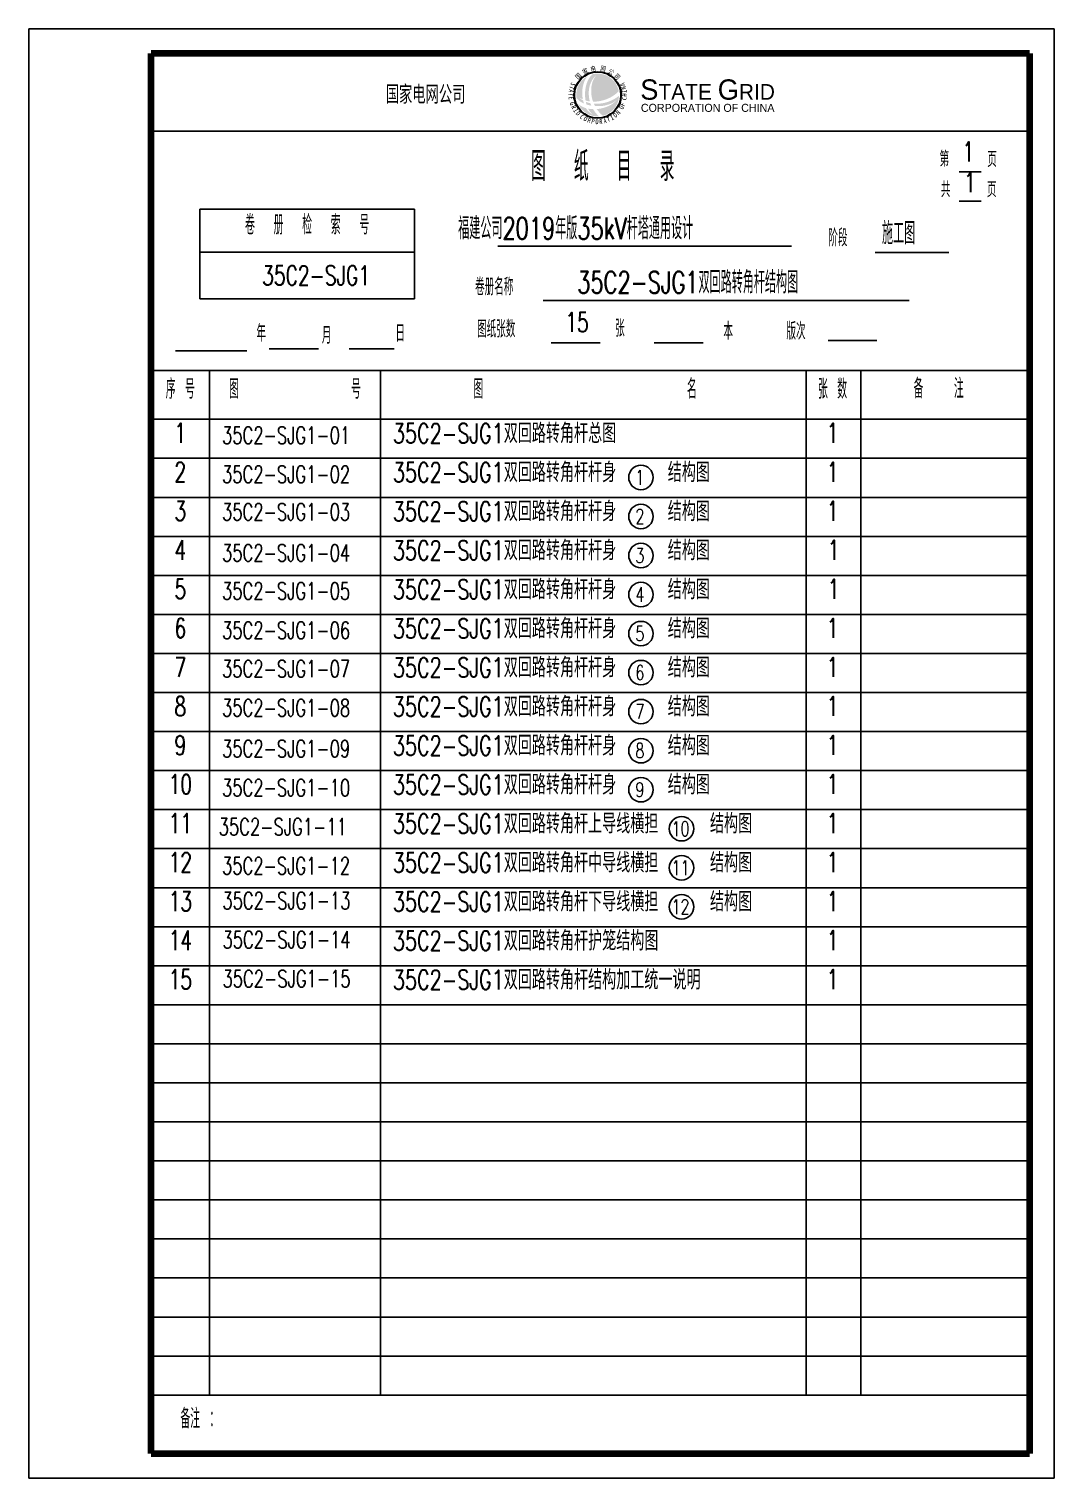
# Model space of a CAD drawing. Extents: x 2438 to 2648, y 2364 to 2661.
import ezdxf
from ezdxf.enums import TextEntityAlignment as Align

# ---------------------------------------------------------------- set-up
doc = ezdxf.new("R2010")
doc.units = 0
doc.header["$LTSCALE"] = 10
doc.header["$MEASUREMENT"] = 0
doc.layers.get('0').update_dxf_attribs({"linetype": 'CONTINUOUS'})
doc.layers.add('2', color=1, linetype='CONTINUOUS')
doc.layers.add('3', color=1, linetype='CONTINUOUS')
doc.styles.add('1-1', font='simplex.shx', dxfattribs={"width": 0.75, "bigfont": 'gbhzfs.shx'})
doc.styles.add('1-2', font='')
doc.styles.add('SIMPLEX', font='simplex.shx', dxfattribs={"width": 0.7, "oblique": 1, "bigfont": 'gbhzfs.shx'})
doc.styles.get("Standard").update_dxf_attribs({"font": 'SIMPLEX.shx', "width": 0.7, "bigfont": 'gbhzfs.shx'})
doc.styles.add('YFTBS', font='simplex.shx', dxfattribs={"width": 0.72, "bigfont": 'hztxt.shx'})
doc.styles.add('文字-2', font='')
doc.styles.add('文字3', font='verdanab.ttf', dxfattribs={"width": 0.8})
doc.styles.get('1-2').set_extended_font_data('STZhongsong')
doc.styles.get('文字-2').set_extended_font_data('SimSun')

# ---------------------------------------------------------------- blocks, each defined once
blk = doc.blocks.new('logo')
h = blk.add_hatch(color=256)
edge = h.paths.add_edge_path()
edge.add_spline(control_points=[(446.236022319209, 89.47065316716424), (446.296923348699, 89.42709838784083), (446.422292959282, 89.3374374121804), (446.5612707076975, 89.2707397840897), (446.6327369761352, 89.23644198715726)], knot_values=[0, 0, 0, 0, 0.2241663815802706, 0.4614643167746397, 0.4614643167746397, 0.4614643167746397, 0.4614643167746397], degree=3, periodic=0)
edge.add_spline(control_points=[(446.6327369761352, 89.2364419871572), (446.618146463293, 89.24892408117086), (446.5928640410841, 89.27055303789882), (446.55528132381, 89.30376821031592), (446.5153897610032, 89.33667536069976), (446.474100025448, 89.37379786973389), (446.4306338663671, 89.41017582436683), (446.3861157528445, 89.44692999884631), (446.3451514679193, 89.49295701854732), (446.3006217141854, 89.54255984936975), (446.25544255775, 89.58995164792486), (446.2143550507553, 89.63954233981144), (446.1703419471964, 89.68162634089117), (446.1287250528417, 89.73454419806416), (446.056410594739, 89.83714760633751), (445.9668184996717, 89.95004074524365), (445.8798749295204, 90.09306474327883), (445.8164566406094, 90.20774635392178), (445.7488879634066, 90.3161627169834), (445.7092148708214, 90.39757408302836), (445.6887766474449, 90.44060204092324), (445.683180324929, 90.4524726965737)], knot_values=[0, 0, 0, 0, 0.057603217311697, 0.0998147821405393, 0.1504586407897344, 0.2127194168510028, 0.2663297105922637, 0.320563421659545, 0.3856033483655085, 0.4507516626295947, 0.5206554591326177, 0.5819440420636764, 0.6437753388674202, 0.7029602690409292, 0.7834997370295085, 1.020501937707859, 1.13439552113683, 1.28514441201188, 1.413721704973908, 1.517232383884393, 1.556601052873635, 1.556601052873635, 1.556601052873635, 1.556601052873635], degree=3, periodic=0)
edge.add_spline(control_points=[(445.683180324929, 90.45247269657364), (445.7910207244097, 90.43127417298206), (446.1305511927326, 90.37543792115724), (446.473541842043, 90.35095951548368), (446.7071277818156, 90.34498631849482)], knot_values=[5.543272291493883, 5.543272291493883, 5.543272291493883, 5.543272291493883, 5.872403022592868, 6.573153481137538, 6.573153481137538, 6.573153481137538, 6.573153481137538], degree=3, periodic=0)
edge.add_spline(control_points=[(446.7071277818159, 90.34498631849482), (446.7374310485307, 90.29580449256838), (446.8405374318268, 90.13575858303761), (447.010311729013, 89.8764864678621), (447.2237717274743, 89.5875346532303), (447.4334818410343, 89.35655006917654), (447.6251096675971, 89.14854913787315), (447.7724817594878, 89.01154709242354), (447.8714528894011, 88.92516140079954), (447.9058678420226, 88.89249912326193), (447.9226643339284, 88.87698706296754), (447.9278022544349, 88.87224204042792)], knot_values=[7.525196457517759, 7.525196457517759, 7.525196457517759, 7.525196457517759, 7.698435514731243, 8.095589260690783, 8.455471495748146, 8.774397086495217, 9.030973949537257, 9.303711859261632, 9.37744130907351, 9.42505109935746, 9.446032685300692, 9.446032685300692, 9.446032685300692, 9.446032685300692], degree=3, periodic=0)
edge.add_spline(control_points=[(447.9278022544349, 88.87224204042792), (447.9283858209931, 88.87170218313219), (447.9289693875514, 88.87116232583634), (447.9295529541096, 88.8706224685406)], knot_values=[0, 0, 0, 0, 0.0023849449572866, 0.0023849449572866, 0.0023849449572866, 0.0023849449572866], degree=3, periodic=0)
edge.add_arc((447.6406112307427, 93.2495013072359), 4.388401440556144, 203.2079966067463, 273.77520755545464, ccw=False)
edge.add_spline(control_points=[(443.6073177033488, 91.52016313170196), (443.7428842961988, 91.37391151337687), (444.0133483316822, 91.1131582273755), (444.5340223072403, 90.81520711622164), (444.9551542147562, 90.64604501737062), (445.218714730582, 90.56611217125584), (445.27362611492, 90.55050514847994)], knot_values=[6.993801407225128, 6.993801407225128, 6.993801407225128, 6.993801407225128, 7.589665414074407, 8.123227460410707, 8.777741004712693, 8.948850637601048, 8.948850637601048, 8.948850637601048, 8.948850637601048], degree=3, periodic=0)
edge.add_spline(control_points=[(445.2736261149198, 90.55050514848), (445.2816785559287, 90.53599946594551), (445.3074640599152, 90.48962381096396), (445.350974224009, 90.41495193256401), (445.4180973373041, 90.32466994733232), (445.4882395405082, 90.22611412315081), (445.5541274432144, 90.12162138122477), (445.6767009586617, 89.9875637804364), (445.8244093944538, 89.8041807218197), (445.9996945891683, 89.64455785429817), (446.1462672919297, 89.52625975857626), (446.2027359678825, 89.49748366910353), (446.236022319209, 89.47065316716424)], knot_values=[6.924526248046507, 6.924526248046507, 6.924526248046507, 6.924526248046507, 6.974299861745713, 7.083687340324216, 7.183444156210336, 7.311462081406292, 7.446857501580832, 7.55273464986723, 7.855886365124284, 8.147167387145247, 8.279801406373, 8.388095192127565, 8.388095192127565, 8.388095192127565, 8.388095192127565], degree=3, periodic=0)
edge = h.paths.add_edge_path()
edge.add_spline(control_points=[(451.6608608566955, 92.38119854079076), (451.5441389082271, 92.2622301035488), (451.3800072563633, 92.09493949213936), (451.0943349518857, 91.88230714852477), (450.800634120104, 91.68668632582302), (450.2970965288926, 91.44357331900602), (449.5609234444985, 91.1885912565345), (448.7144899919053, 90.99985667139356), (447.8648844062955, 90.95333058515627), (447.357545044176, 90.96212353339718), (447.0991433965687, 90.97927422676611)], knot_values=[0, 0, 0, 0, 0.4987467732066163, 0.7013259530216552, 1.06717765587035, 1.555863591533154, 2.373610417989843, 3.400921402867271, 4.144528950496907, 4.921283116414468, 4.921283116414468, 4.921283116414468, 4.921283116414468], degree=3, periodic=0)
edge.add_spline(control_points=[(447.0991433965689, 90.97927422676611), (447.0341911831663, 91.10566851616846), (446.9577568978334, 91.26604516459037), (446.88704178286, 91.42888078360824), (446.8731307558789, 91.46152249026488)], knot_values=[6.124205566293918, 6.124205566293918, 6.124205566293918, 6.124205566293918, 6.550309021250564, 6.656753593472368, 6.656753593472368, 6.656753593472368, 6.656753593472368], degree=3, periodic=0)
edge.add_spline(control_points=[(446.8731307558789, 91.46152249026494), (447.0059149441468, 91.4513370625553), (447.3154633093704, 91.4384851438059), (447.85394247164, 91.45562551666814), (448.4804672699941, 91.52740644974091), (449.0962004350088, 91.64126850525804), (449.6491661599791, 91.8130294451716), (450.1265905907619, 91.98559402872621), (450.5777900759435, 92.18393457824101), (450.9811304361569, 92.39238686098548), (451.3783715268235, 92.6244928317463), (451.7226812099047, 92.85973393376668), (451.9367667642291, 93.02926253340587), (452.0251679819874, 93.09926508308871)], knot_values=[3.488374074371862, 3.488374074371862, 3.488374074371862, 3.488374074371862, 3.887806745815772, 4.416978135454834, 5.102881864907689, 5.778269700658052, 6.291653642830703, 6.838032875936091, 7.300646943173225, 7.769121453811416, 8.199365638989676, 8.680256300361139, 9.018495107481964, 9.018495107481964, 9.018495107481964, 9.018495107481964], degree=3, periodic=0)
edge.add_spline(control_points=[(452.0251679819874, 93.09926508308871), (452.0256047129747, 93.09963539550478), (452.026041443962, 93.10000570792084), (452.0264781749493, 93.10037602033691)], knot_values=[0, 0, 0, 0, 0.0017177855416153, 0.0017177855416153, 0.0017177855416153, 0.0017177855416153], degree=3, periodic=0)
edge.add_arc((447.6406112307427, 93.2495013072359), 4.388401440556144, 284.23080792441476, 358.0526178048375, ccw=False)
edge.add_spline(control_points=[(448.7194059047511, 88.9957653898561), (448.7188955834035, 88.99624080773168), (448.718385262056, 88.9967162256072), (448.7178749407085, 88.99719164348272)], knot_values=[0, 0, 0, 0, 0.0020923791021179, 0.0020923791021179, 0.0020923791021179, 0.0020923791021179], degree=3, periodic=0)
edge.add_spline(control_points=[(448.7178749407085, 88.99719164348272), (448.7142573844778, 89.00040489425521), (448.653097971003, 89.05472900701665), (448.5310874905088, 89.16142883704975), (448.295975661403, 89.35285601112321), (447.9803590316783, 89.6827999325497), (447.6837562807541, 90.03469542763384), (447.5047004109224, 90.29251403016798), (447.4582625092328, 90.36268876589367)], knot_values=[7.370154445551353, 7.370154445551353, 7.370154445551353, 7.370154445551353, 7.384670112060126, 7.615560347569366, 7.856432306933838, 8.293501929024398, 8.98250490958248, 9.23484214211912, 9.23484214211912, 9.23484214211912, 9.23484214211912], degree=3, periodic=0)
edge.add_spline(control_points=[(447.4582625092328, 90.36268876589367), (447.4714557998454, 90.36366967092323), (447.8525551871041, 90.39306124786373), (448.5370491039325, 90.50122880335306), (449.5907368921187, 90.84601145468497), (450.4152894982694, 91.21305696438344), (450.9402121293408, 91.66159900905177), (451.1917571012666, 91.84037175486537), (451.4071023698107, 92.09022663006903), (451.55084134052, 92.25504477454137), (451.6608608566955, 92.38119854079076)], knot_values=[0, 0, 0, 0, 0.0396490280830779, 1.145445618669398, 2.065674080291337, 3.369619663016798, 3.804909353442616, 4.135233665046806, 4.289277524492026, 4.791890366848904, 4.791890366848904, 4.791890366848904, 4.791890366848904], degree=3, periodic=0)
edge = h.paths.add_edge_path()
edge.add_spline(control_points=[(446.7051257037374, 91.889019099368), (446.8482008733379, 91.88602838522417), (447.1394814753971, 91.890409164066), (447.5713156996419, 91.92374341313683), (448.0070169171477, 91.98653144974429), (448.4201301666481, 92.06988647015419), (448.8520789180016, 92.1820600766901), (449.2622707333462, 92.31079215284734), (449.6909047803479, 92.4832347543616), (450.1105697279888, 92.6752410176801), (450.5638074936908, 92.92255771100628), (450.9987564817723, 93.19938916618327), (451.3759597030528, 93.48682264884218), (451.6506872928198, 93.72978690209908), (451.8346652931696, 93.90601798795382), (451.9246684713125, 93.99948656380906), (451.9581784181753, 94.03479156279667)], knot_values=[3.150581735181415, 3.150581735181415, 3.150581735181415, 3.150581735181415, 3.579808696638748, 4.023604315399971, 4.449119913436038, 4.899617051385869, 5.287157745437676, 5.787622231206912, 6.188038686120505, 6.672494971076138, 7.171322985893136, 7.735845578088812, 8.217568891518575, 8.59231953958858, 8.835590821903816, 8.9816115921349, 8.9816115921349, 8.9816115921349, 8.9816115921349], degree=3, periodic=0)
edge.add_arc((447.6406112307427, 93.2495013072359), 4.388401440556144, 10.30841805244392, 102.9113634823187)
edge.add_spline(control_points=[(446.6600517335146, 97.5269503456081), (446.6585245395372, 97.52575638062086), (446.6406479990751, 97.51167648726806), (446.6099218923282, 97.48435881105007), (446.5467601881687, 97.43744728725954), (446.48352306369, 97.3833839923862), (446.3989158274235, 97.318058290784), (446.3342626169301, 97.24200763658598), (446.2491971838499, 97.15654536835638), (446.167027238334, 97.06760665963094), (446.0921518419677, 96.9662300178598), (446.019765527469, 96.87096871936427), (445.9556932943008, 96.78819492968671), (445.9050515179536, 96.69807722365664), (445.8504881918366, 96.61117704490044), (445.7845184789446, 96.50771468509828), (445.7260599180811, 96.39243701587219), (445.6685091410661, 96.27275622082692), (445.6101384802228, 96.1598850634071), (445.5585142711443, 96.04033220681055), (445.5087566125999, 95.91205904343491), (445.4580989511694, 95.7858047520537), (445.4162484865205, 95.66685110425675), (445.3780594285561, 95.54018672879823), (445.3371177056008, 95.40647481194026), (445.2916423882807, 95.26353879572105), (445.2592912575553, 95.12009480657412), (445.2297297871858, 94.97728445865397), (445.1907113235229, 94.8312582549276), (445.1678172188856, 94.66741433178817), (445.1399500717589, 94.50785404219641), (445.116529819677, 94.35396438914995), (445.1038281006904, 94.22144764909973), (445.0920946456938, 94.08858862678903), (445.0772182955327, 93.94811801346867), (445.06877433306, 93.80141034751102), (445.0638820862168, 93.64731410633061), (445.0560423054869, 93.49607789731039), (445.0582347623072, 93.34572201433804), (445.060215962729, 93.2032522352248), (445.0665996267844, 93.06997482799454), (445.0651795335532, 92.96355477292161), (445.0754802592144, 92.86409950120003), (445.0834000259451, 92.77225072509611), (445.0928059339121, 92.66783573862108), (445.101833766302, 92.5641045747816), (445.1090535647775, 92.46274172960057), (445.1277197354398, 92.3557176833969), (445.1443223707406, 92.24542121086853), (445.1567156373594, 92.16341369549059), (445.1623740408891, 92.1241386668625), (445.162577472036, 92.1227247067651)], knot_values=[3.312575675732061, 3.312575675732061, 3.312575675732061, 3.312575675732061, 3.318391505043365, 3.380848207226377, 3.435782794916687, 3.55426477112907, 3.630519490547949, 3.755692401086849, 3.852207924787706, 3.992551869445919, 4.118307566247655, 4.229942193344062, 4.351757507598263, 4.431547558848829, 4.539652604931355, 4.659667264389723, 4.799394089192074, 4.926978488074752, 5.058168636691814, 5.180442951834922, 5.31740367694762, 5.470942392176496, 5.588513779404578, 5.695553560008105, 5.867776508687719, 6.008119726127337, 6.14526862597308, 6.308593856940433, 6.445721283483012, 6.598149873119415, 6.804260269526696, 6.931829251199067, 7.06496032481533, 7.203523697489236, 7.331988279414631, 7.488665631345652, 7.644207866042034, 7.794557595625662, 7.942808822799561, 8.095166164498163, 8.221993502087265, 8.343091109316081, 8.41395695465994, 8.521731161098288, 8.619725495650615, 8.72843395942529, 8.83418007340063, 8.92428678162834, 9.054113911850516, 9.168842545474352, 9.173127030428851, 9.173127030428851, 9.173127030428851, 9.173127030428851], degree=3, periodic=0)
edge.add_spline(control_points=[(445.162577472036, 92.12272470676515), (445.3173650340884, 92.07583114681387), (445.6087558617883, 92.00126143794677), (445.9057747844824, 91.95603196644294), (446.0433020922467, 91.93886149441744), (446.0433316108631, 91.9388578091511)], knot_values=[1.586162538885827, 1.586162538885827, 1.586162538885827, 1.586162538885827, 2.071194100565923, 2.486699357005002, 2.486788559394391, 2.486788559394391, 2.486788559394391, 2.486788559394391], degree=3, periodic=0)
edge.add_spline(control_points=[(446.0433316108631, 91.9388578091511), (446.0304109940325, 91.98025183093142), (445.9843182199022, 92.12865823154982), (445.9402411145336, 92.38644109729705), (445.8740464174189, 92.72195808118204), (445.8430698151417, 93.05766955535074), (445.8177879557829, 93.37938813007702), (445.8167781250943, 93.68819638142509), (445.8260314333832, 93.99917424881636), (445.8486337091031, 94.3254653241492), (445.9001587653686, 94.6610925279382), (445.9799267755673, 94.99281328099943), (446.0559540800143, 95.31294970656307), (446.1718214067489, 95.58955881821845), (446.2778441619448, 95.87432383460913), (446.4124029590998, 96.122151016656), (446.5720003767256, 96.3994306805377), (446.7522769818058, 96.65374337315399), (446.928700769234, 96.86985566348795), (447.0498450027519, 96.99105331594234), (447.1030819773869, 97.0408710983989), (447.1317761326854, 97.06676911041086), (447.1451323261019, 97.07870973072494), (447.1578586525557, 97.09027667832163), (447.1709348589043, 97.10250064371797), (447.184577373409, 97.11452800961246), (447.1952601929208, 97.12470185776732), (447.2046038143687, 97.13334916802972), (447.2129971852287, 97.14083846341106), (447.2211334026194, 97.14849644651298), (447.228923622916, 97.1556299949101), (447.2378129838376, 97.16384096342819), (447.2468735168661, 97.17194318622876), (447.2561708650246, 97.18058080584234), (447.2643434250342, 97.18816608902915), (447.2714287557403, 97.19456286420467), (447.2790977355096, 97.20157177071957), (447.2861882028878, 97.20816105670048), (447.2937180264921, 97.21543238782061), (447.3013297026143, 97.22213356085581), (447.3094394594839, 97.22989998608983), (447.3169057995899, 97.2362809651317), (447.3232666522306, 97.2426708480678), (447.3292615785749, 97.24766139945291), (447.3350396495591, 97.2533331595339), (447.3403730566429, 97.25818088905316), (447.3465961042075, 97.26374563719571), (447.3508129965692, 97.2676083826226), (447.3534317396493, 97.27000719601148)], knot_values=[0, 0, 0, 0, 0.1300337471917388, 0.466224071899731, 0.7825891158204055, 1.155885933674857, 1.476403966736586, 1.750502273210316, 2.08170439442799, 2.409745300650678, 2.731103961501755, 3.098788249151716, 3.433637640124101, 3.715652802792438, 3.996982547103072, 4.344441565590744, 4.559558391482521, 4.956755503002683, 5.278032479805446, 5.395001113812131, 5.47055824108942, 5.496751745662129, 5.510958610028381, 5.524304766687864, 5.548343492655103, 5.564655763696178, 5.578858133927172, 5.592595877692681, 5.602847756834954, 5.612602713043281, 5.62611384528754, 5.63453646148425, 5.648906140884049, 5.662576481655982, 5.672607160057203, 5.682356417263424, 5.691213135538296, 5.703775077157794, 5.711394211099979, 5.722612125900232, 5.734190404588679, 5.745074201157167, 5.752057506583875, 5.761219591049745, 5.768448829015005, 5.776337971598063, 5.782839756287265, 5.793493644417593, 5.793493644417593, 5.793493644417593, 5.793493644417593], degree=3, periodic=0)
edge.add_spline(control_points=[(447.3534317396493, 97.27000719601148), (447.3310021140087, 97.2406871440516), (447.3072188859685, 97.20959766029995), (447.2812790888677, 97.1760626818783), (447.2762813282934, 97.16898866702195), (447.2703228833936, 97.1618403851889), (447.2644870193171, 97.15415715663653), (447.2582562063658, 97.1460840157493), (447.2504300117253, 97.13584517975471), (447.2410472007275, 97.1229531737709), (447.2275951990528, 97.10711329358213), (447.2136769880142, 97.08784723859316), (447.1985345101325, 97.06704222533023), (447.1812801651336, 97.04671512332794), (447.1652238940112, 97.02461884752387), (447.1483917554133, 97.00312897015397), (447.1329504321607, 96.98264039370326), (447.1182427478698, 96.96347235152007), (447.1039326571961, 96.94519789117447), (447.0898993658086, 96.92605719030013), (447.0756940227311, 96.90890394059892), (447.0630819314031, 96.88939124972734), (447.0509800704617, 96.86778987979932), (447.0375087179098, 96.84464121244764), (447.0249144163249, 96.8236800524682), (447.0136752794849, 96.80462509822087), (447.0019344142561, 96.78392203928325), (446.9885995368093, 96.76162118497285), (446.9756935624789, 96.73997752268127), (446.965756375499, 96.72181578098508), (446.9559362430239, 96.70588666542642), (446.9468658206895, 96.68941214392459), (446.9357569984784, 96.67158404154401), (446.9237658728321, 96.65009594271692), (446.9111775673093, 96.62909497666152), (446.8990950427497, 96.60835637065423), (446.8884936956197, 96.59013825354805), (446.8779391357903, 96.57255839029557), (446.8679807418364, 96.55488936447216), (446.8578845677052, 96.53852012892895), (446.8485819852922, 96.52186087306336), (446.8390486907781, 96.50562299788083), (446.8294292515295, 96.49034637411347), (446.8226529159756, 96.4741365642891), (446.8158761822958, 96.45910791614108), (446.8087257608693, 96.44260995199858), (446.8014639266976, 96.42567667748853), (446.794425382082, 96.41009022507086), (446.7875529073801, 96.39411496799124), (446.7808603179988, 96.37909085996074), (446.7738003577469, 96.36263660835908), (446.7676336215252, 96.34840983958071), (446.7615212093865, 96.33451517321458), (446.7560250658221, 96.32216229828481), (446.7505546568284, 96.30908130855437), (446.7452536136345, 96.29711901521421), (446.740279800149, 96.28596692189365), (446.7361692802112, 96.2764346815041), (446.7319972807811, 96.26702090074258), (446.7272275431442, 96.25606954986574), (446.7222553437739, 96.24440039906204), (446.7169526301227, 96.23237929940802), (446.7121525533578, 96.22094338525659), (446.7067839288409, 96.20931592718273), (446.7016106630829, 96.1971846522805), (446.6958119738392, 96.18428853891328), (446.6903106703128, 96.17099306642984), (446.6840467422594, 96.15700751443114), (446.6785667236795, 96.14429508295024), (446.6734586225923, 96.13242966023017), (446.6687850562093, 96.1220328715927), (446.6639567540869, 96.11101433207881), (446.6593498879627, 96.10057588741421), (446.6548548921955, 96.08995313511082), (446.6505291324281, 96.08005169631332), (446.6460293341024, 96.07022827458962), (446.6418943903218, 96.06023827445813), (446.6369679895147, 96.04932847629442), (446.6319448523782, 96.03790137656546), (446.6267701047011, 96.02430525459494), (446.6231199095532, 96.01144653651585), (446.6192675096072, 95.99927264793212), (446.6165001059339, 95.99012232016315), (446.6137682730484, 95.98136865779406), (446.6107316197504, 95.97181209919484), (446.6069100252951, 95.95956226180607), (446.6027617303309, 95.94627551737807), (446.5985092151966, 95.93242426733053), (446.595061365917, 95.92118676026013), (446.5920070464783, 95.91184226780399), (446.5897873139299, 95.90419997057819), (446.5874387724266, 95.89695746624358), (446.5850508591875, 95.88904969893849), (446.5821998110357, 95.88016142447867), (446.5794781837355, 95.87104826272474), (446.5767699802727, 95.86284925686283), (446.574367510043, 95.85461560080017), (446.5718487057086, 95.84680317624003), (446.5693366883083, 95.83850968999059), (446.567132364125, 95.83156412689806), (446.5645768096897, 95.82351161510809), (446.5620771461145, 95.81529530804704), (446.5596085625762, 95.80740805361319), (446.5571760353703, 95.79979472788244), (446.5550377557377, 95.79284976768207), (446.5528579568011, 95.78608012909831), (446.5510477229186, 95.7795416064559), (446.5481727093572, 95.77110127928773), (446.5451325291547, 95.7609527159405), (446.5417560981696, 95.7502840675221), (446.5387991293387, 95.74072202304802), (446.5362662695804, 95.73243306171901), (446.5337188489391, 95.72421115113474), (446.5310907463836, 95.71586763619774), (446.5282059304034, 95.70659689408785), (446.5253667306104, 95.69738993503188), (446.522427617721, 95.68795642213666), (446.5197008632654, 95.67946575658505), (446.5177041385755, 95.67274364748124), (446.5158724363848, 95.66700155675943), (446.51399377959, 95.66085005410622), (446.5119677944404, 95.65457581743061), (446.5099765993671, 95.64782359436356), (446.5078185045588, 95.6411192412267), (446.5056215284526, 95.6340118836759), (446.5034308600689, 95.62691438772072), (446.5012377702428, 95.62004733898567), (446.4989216013735, 95.6125537570419), (446.4965911701297, 95.60488227917489), (446.4941078597039, 95.59724774640966), (446.4916793261982, 95.58911213774752), (446.4889770380967, 95.5807049021617), (446.4861837407116, 95.57162895598793), (446.4831469917283, 95.56192269212465), (446.4802025676281, 95.55227357849077), (446.4760169485223, 95.53958247373151), (446.4731783057573, 95.52294503973519), (446.4688869112924, 95.50190278362442), (446.4638894817904, 95.47775335870477), (446.4590033116319, 95.45295121073411), (446.4538215758323, 95.42795807798774), (446.4494207154078, 95.40464290231415), (446.4448446945257, 95.38325364673534), (446.4410483121044, 95.36377485003567), (446.4373528762637, 95.3456292858765), (446.4307845154817, 95.31243620592431), (446.4147304368778, 95.23352679693272), (446.3826828586521, 95.07880196414618), (446.3421694683652, 94.77691617752629), (446.3119613053655, 94.44013857467394), (446.3108479332084, 93.86796131953975), (446.3522186510545, 93.30368649017208), (446.4780704075577, 92.58306547214835), (446.6055702842646, 92.16714106427509), (446.6978542116758, 91.90911774609003), (446.7051257037376, 91.889019099368)], knot_values=[0, 0, 0, 0, 0.1107477158696539, 0.1174312145756693, 0.1271853091298365, 0.1367163271431169, 0.1453333590380123, 0.1561283268376976, 0.1673104266620594, 0.1839960066494838, 0.2039455200536655, 0.2296060625483584, 0.2552693518759473, 0.2811184945144847, 0.3095352764788754, 0.337175172850663, 0.3630078713530387, 0.3864999392550619, 0.4096573585411288, 0.4326335428245247, 0.4576978286981253, 0.4763879152029193, 0.5022326135797408, 0.5319784374845814, 0.5567323115883612, 0.5755939068090948, 0.5983445822293212, 0.628130051986942, 0.6535427561445373, 0.6739369991058034, 0.6902213010181728, 0.7096668000750198, 0.7303390503472671, 0.7532192640776006, 0.7834753981206175, 0.8037891038344896, 0.8252240769144858, 0.8467094301912894, 0.8653006394055396, 0.886062624037366, 0.9043955271012523, 0.9225262190336276, 0.9425813147136054, 0.9584087980959783, 0.9751310408466805, 0.9920613665400241, 1.01234378765005, 1.030406107724672, 1.043364384635123, 1.064515264590926, 1.079746794361193, 1.097078572584323, 1.111032404247666, 1.125286160326508, 1.137638084605187, 1.153566440108332, 1.164537279192371, 1.174270917037503, 1.184708125047926, 1.195427607248417, 1.210105601452837, 1.22276048634133, 1.234843234779326, 1.247309332311784, 1.261176355988959, 1.274405750637335, 1.289726139891182, 1.30433719793271, 1.320375811778753, 1.331255932051061, 1.343091238753967, 1.35457166839334, 1.367346014366812, 1.377319972379365, 1.389174992722888, 1.399760495784695, 1.40973155470026, 1.421605794079571, 1.435670448725419, 1.447175071788926, 1.465214311139455, 1.475741281399696, 1.485484174210874, 1.493892275900931, 1.503251300595758, 1.51556632592467, 1.532388548254147, 1.545008982694388, 1.559034411923492, 1.567651720929816, 1.574499184581334, 1.58290607389516, 1.590491070853209, 1.599279815279878, 1.610908154402809, 1.619021751024455, 1.625180468235297, 1.636636674602325, 1.643645099347187, 1.651176733842647, 1.658497294244557, 1.668989860214827, 1.676940686613839, 1.683290804139898, 1.692967067081428, 1.698740963146071, 1.7046244808274, 1.713314684498083, 1.72548141788807, 1.736405021089046, 1.746884957679967, 1.755507723694281, 1.762406941634038, 1.772707394162442, 1.781750587527271, 1.79153453885394, 1.801611730872196, 1.811392902326527, 1.81828676597302, 1.822647681417871, 1.829473958237928, 1.837582495163095, 1.842425949822617, 1.850591866006386, 1.858710596001808, 1.864743519296687, 1.872875391168455, 1.880336535473477, 1.888273508415793, 1.896927820238293, 1.904419707302538, 1.913743135015038, 1.923419260974708, 1.932908267495248, 1.944251653026222, 1.953692744276887, 1.972954852044431, 1.994746628995993, 2.018161444664881, 2.046924305414614, 2.070586725241041, 2.094732896049115, 2.118101146540499, 2.136202529785193, 2.154267703650845, 2.173655153522503, 2.237711843841197, 2.395857590566159, 2.64751491840506, 3.151040366807829, 3.408722852245061, 4.363534989138262, 4.843443075411796, 5.600843692168699, 5.664922826657165, 5.664922826657165, 5.664922826657165, 5.664922826657165], degree=3, periodic=0)
edge = h.paths.add_edge_path()
edge.add_spline(control_points=[(443.7641111576827, 92.8496214268352), (443.7642141429387, 92.84950743967858), (443.764431562739, 92.84926679295177), (443.7647915901023, 92.8488570000664), (443.7652148597601, 92.84839960223695), (443.7656722515751, 92.84789723221246), (443.7661294044915, 92.84737615634157), (443.7666086679912, 92.84686063773296), (443.7670751080502, 92.8463233324589), (443.7675597680886, 92.84580438102466), (443.7680525409237, 92.84524113140327), (443.7686128849036, 92.84463754908728), (443.7691810100705, 92.84398193238661), (443.7697299675567, 92.8433859555181), (443.7702364542295, 92.84282947686694), (443.7706843693329, 92.84232714351543), (443.7711783931475, 92.8417984637212), (443.7716672329636, 92.84124251359634), (443.7723010578995, 92.84053569937714), (443.7729496844145, 92.83983954147823), (443.7736038319986, 92.83908666547063), (443.7742267410506, 92.83842788332021), (443.7748598572582, 92.8376938835467), (443.775572942101, 92.8369322592834), (443.7762727980753, 92.8361523461088), (443.7769683417675, 92.83535707706693), (443.7777318678102, 92.83452456622251), (443.7785050171613, 92.83366641725888), (443.7792885573508, 92.83280660367694), (443.7799870622757, 92.83200884186982), (443.7807341236087, 92.83119328351353), (443.781443637831, 92.83041447997618), (443.7821159961841, 92.82965873882961), (443.7827972073428, 92.82890508006716), (443.7835108275319, 92.82809973909332), (443.7842931790808, 92.82727860888002), (443.7849810108382, 92.82644609318572), (443.7858374209479, 92.82555413280477), (443.7866474000175, 92.8246281158398), (443.7874735670021, 92.82372595475988), (443.7881746340227, 92.82294047201657), (443.788868473946, 92.82218780952581), (443.7895382747752, 92.82142463896429), (443.790278884572, 92.82062407062625), (443.7910705563418, 92.8197139203159), (443.791928586754, 92.81879867009798), (443.7927707376439, 92.81784809299546), (443.7936097106503, 92.81691419026345), (443.7945433039229, 92.81588588576693), (443.7954753863939, 92.81485541695815), (443.7963408030728, 92.8139004612031), (443.7970806089011, 92.81305694320747), (443.7978956006998, 92.81218758804522), (443.7987319887925, 92.81124883998308), (443.7996935057865, 92.81016753986569), (443.8005911931941, 92.80917289834093), (443.8016725678356, 92.80800655779439), (443.8025977740517, 92.80695577471602), (443.8036318502318, 92.8058150774661), (443.804474613876, 92.80489732790329), (443.805402592124, 92.80383271643421), (443.8062302526221, 92.8029442458635), (443.8069904584397, 92.80208381226151), (443.8076562996239, 92.80139939394883), (443.808390686768, 92.80062842454004), (443.8091792066527, 92.79976400128709), (443.8100740303939, 92.79882148585244), (443.8108406164711, 92.79800412603453), (443.8115414571275, 92.79725728935131), (443.8121479141364, 92.79660248139231), (443.8128089341544, 92.79588095221158), (443.8136790090716, 92.79497765786562), (443.8148206148464, 92.79375199009502), (443.8160106429284, 92.79249088802578), (443.8171413941504, 92.79127084791361), (443.8179876127058, 92.79037403791284), (443.8187283789564, 92.78958623930617), (443.8192824438363, 92.78897468301506), (443.8198221540592, 92.78841303808622), (443.8203862786786, 92.78779377475598), (443.8211024126842, 92.78706330819892), (443.8218445662383, 92.78621684432511), (443.8227136900066, 92.78534195516625), (443.8234608062187, 92.7845141198286), (443.8242358141497, 92.78371015774775), (443.8249191811537, 92.7829582986821), (443.8255871383558, 92.78226102626269), (443.8261745101981, 92.7816204136127), (443.8267089279259, 92.78105393885124), (443.8273129192883, 92.78041219771006), (443.8279271845067, 92.7797302917757), (443.8286279015313, 92.77903215804469), (443.8292818453103, 92.77831206830348), (443.8299272955687, 92.77760759773912), (443.8306282425051, 92.7768796053403), (443.8314061662618, 92.77603349962004), (443.8322329521868, 92.77516450374486), (443.8330568865326, 92.77427328668887), (443.833780216451, 92.77350817854062), (443.8345533826384, 92.77267550804498), (443.8354042956053, 92.77178405310832), (443.836301101217, 92.7708108472587), (443.8372492911162, 92.76980469626795), (443.8381287843074, 92.76885925103187), (443.838974320518, 92.7679762369284), (443.8397442671921, 92.7671378218784), (443.8405050330039, 92.76633098035649), (443.8413079021348, 92.7654878533105), (443.8421267050949, 92.76458592658577), (443.8429404902008, 92.76373000068742), (443.8437516646684, 92.76285497479387), (443.8445187198233, 92.76204354086906), (443.8452313184453, 92.76126849135545), (443.8459971191742, 92.76046688042868), (443.8467573508806, 92.75965510895963), (443.8475428651038, 92.75880707727669), (443.8482021255663, 92.75811299331417), (443.8489864028852, 92.7572688354353), (443.8498194174783, 92.75636998127237), (443.8507527963179, 92.75543290399122), (443.8515086477662, 92.75464368471518), (443.8523255984358, 92.75381106365387), (443.8530864924849, 92.75303575168238), (443.8538359230481, 92.75225114103444), (443.8545919152266, 92.75148507426917), (443.8553700640778, 92.75067653205582), (443.8561809662904, 92.74984609235338), (443.8568656081948, 92.74913847580132), (443.8574884291781, 92.7484984828302), (443.8579911268096, 92.7479790447859), (443.8584629253066, 92.74749003352758), (443.8589948063491, 92.74694127561003), (443.8596439463013, 92.74627654460113), (443.8603927003655, 92.74551224337671), (443.8611164277354, 92.74476624781158), (443.8618733777721, 92.74398378971716), (443.8626245814405, 92.74320221501108), (443.8634326097581, 92.74238998519508), (443.8642037040627, 92.74157930558539), (443.8650272992666, 92.74076123679578), (443.8658566754239, 92.73988371951049), (443.8667078983303, 92.73900278460309), (443.8675456941171, 92.73815095007939), (443.8683696318301, 92.7373169611721), (443.8691155199142, 92.7365311999153), (443.8698907990561, 92.73574399495334), (443.870684083663, 92.73493934593819), (443.871532179086, 92.73405766817694), (443.8723151685349, 92.73324040164897), (443.87305149181, 92.73248160758203), (443.8737910639852, 92.73173541356493), (443.8746060595456, 92.73090592699793), (443.8754118434376, 92.73006545684115), (443.8762070306661, 92.72923603513931), (443.8769960777736, 92.72844031072452), (443.8777572884751, 92.72764631583641), (443.8784916737939, 92.72690341962885), (443.8793433354572, 92.72601550443522), (443.8804906155792, 92.72485950146108), (443.8821153203155, 92.72315107473622), (443.8840484424059, 92.72118084477165), (443.8867227730802, 92.71843300260076), (443.8900874450726, 92.71501642415319), (443.8942401083198, 92.71062672884528), (443.8995847999956, 92.70545337643796), (443.9056686059325, 92.69935487752883), (443.9125201620323, 92.69256956693295), (443.919304459544, 92.68580860961606), (443.9268571054592, 92.67838839602643), (443.9333703302029, 92.67193631582211), (443.9725760158469, 92.6328753184415), (444.0259568752954, 92.58345523373629), (444.1075752692288, 92.51140280896414), (444.2028195810931, 92.43392180553548), (444.3727572844377, 92.29889341363554), (444.5352426135194, 92.19279175219668), (444.6476283242391, 92.12633619240421), (444.6603180183645, 92.11891744188944)], knot_values=[0, 0, 0, 0, 0.0004608570517367, 0.0009729494474141, 0.0016363540590875, 0.0023303345230375, 0.0030111086512431, 0.0037157791883016, 0.0044417474296336, 0.0051453628955143, 0.0058457108451621, 0.0066866786930528, 0.0076158468232376, 0.0084479273527105, 0.009117357892274, 0.0098732447618965, 0.0104669246043033, 0.0112879120182304, 0.0120939639375117, 0.0133150503152903, 0.0141420845878485, 0.0150856124945886, 0.0160343530682034, 0.0170494170498098, 0.0182152627564697, 0.0191778835943859, 0.02021885429002, 0.0216039574267802, 0.0226431291531624, 0.0237085940079975, 0.024784804151143, 0.0259610156830361, 0.0268691947890177, 0.0278193764751355, 0.029008713334361, 0.0300971263788275, 0.0312206603862568, 0.0322461388636397, 0.0338052225386787, 0.0349109557935424, 0.0359159498802699, 0.0369636947908207, 0.0379818331759885, 0.0389619575608237, 0.0402352501661673, 0.041600163295043, 0.0427250679694499, 0.0440449973191094, 0.045366395635904, 0.0468917127909704, 0.0482134339391989, 0.0492326377690379, 0.0502573468264918, 0.0517879629975059, 0.053004317701275, 0.0545983135097645, 0.0558073547541555, 0.0577756720546503, 0.058798123490735, 0.0604262997066089, 0.0615134730361969, 0.0630345618061035, 0.0640687594318062, 0.0649572381994759, 0.0658986911827748, 0.0672630360746801, 0.0684670944749899, 0.0697975057077783, 0.0706248305678359, 0.0715396151011575, 0.0724750269747097, 0.0735603355951217, 0.075301930394205, 0.0774998670637863, 0.0787621284134879, 0.0802922573730132, 0.0811989454043717, 0.08200618191791, 0.0827677293106331, 0.0835355298256289, 0.0845190237729586, 0.0858358952632763, 0.0869110956422041, 0.0882174780214062, 0.0891805827505775, 0.0902608845568213, 0.0912652254992066, 0.0920771480940162, 0.0928681871172973, 0.0936015272172201, 0.0947209886137988, 0.0956208213994727, 0.0965679810674416, 0.0976386311253129, 0.0984871360326426, 0.0995995445261069, 0.1010865971118794, 0.1020854413773498, 0.1032406716340323, 0.1042452603298389, 0.1054942337817878, 0.1069376761292079, 0.1082153447841134, 0.1096418227219575, 0.1108114386188248, 0.1118828617967959, 0.1130566316869884, 0.1141382544480658, 0.1153754704310354, 0.1167108382869029, 0.1176812261433391, 0.1189549787649838, 0.1200606000634158, 0.1208396530316786, 0.1222807538265694, 0.1233970783302719, 0.1243074346344418, 0.1251525100345359, 0.1268539043866664, 0.1279833751189703, 0.1291200043944449, 0.1301321856655542, 0.1314827819899106, 0.1323788873955422, 0.1333871534397205, 0.1347115430085196, 0.1357453450542793, 0.1368692025410944, 0.1376653659912846, 0.1384244240306752, 0.1390377680730266, 0.1397038783791403, 0.1407170810693928, 0.141825101238336, 0.1429137193763129, 0.1438351799583906, 0.1450911403738796, 0.1461658000956271, 0.1472721306647419, 0.1484474065299292, 0.1496479121902209, 0.1508941784680481, 0.1521223838283178, 0.1532322790465278, 0.1544111465477333, 0.1553724303815609, 0.1565468438037109, 0.1578009413757344, 0.1590424608351619, 0.1599422936208256, 0.1609728715187098, 0.1621942659575709, 0.1634308407478035, 0.1644658551978062, 0.1656412877832724, 0.1667925538624304, 0.1677655831563102, 0.1687750501645568, 0.1704834691513263, 0.1726513907565534, 0.1758476125104698, 0.1787639746265801, 0.1841546140659608, 0.1902332356873936, 0.1968890799812081, 0.2064660553904191, 0.2160762412396205, 0.2258173677047658, 0.2351998526357398, 0.2478395738368472, 0.2533211732776546, 0.4012285880048347, 0.4659550722133198, 0.5799164568600612, 0.7695111713852327, 1.116892179648216, 1.16096584763539, 1.16096584763539, 1.16096584763539, 1.16096584763539], degree=3, periodic=0)
edge.add_spline(control_points=[(444.6603180183643, 92.11891744188938), (444.6648711625921, 92.09598046938493), (444.6744027432107, 92.0470979888484), (444.6942264301422, 91.97763058604318), (444.7164048065706, 91.90143598391404), (444.7382194441313, 91.82121391366417), (444.7669848969138, 91.7267949308748), (444.7950672378997, 91.62149996969885), (444.823057329394, 91.54488097277147), (444.8376898009849, 91.50387346006067), (444.8386191868392, 91.50126635731954)], knot_values=[5.233690822292881, 5.233690822292881, 5.233690822292881, 5.233690822292881, 5.303825753327492, 5.383027286154253, 5.450246723878536, 5.541937193395427, 5.632391109541941, 5.746362704934958, 5.868643984550646, 5.876945215343023, 5.876945215343023, 5.876945215343023, 5.876945215343023], degree=3, periodic=0)
edge.add_spline(control_points=[(444.838619186839, 91.50126635731954), (444.7033846903978, 91.55907985975398), (444.2972574075534, 91.7538904483207), (443.8090174470585, 92.09588124461283), (443.4593792693031, 92.47455524763205), (443.3302835391301, 92.6417848634913), (443.2867944267459, 92.69964092430928)], knot_values=[7.250280902057175, 7.250280902057175, 7.250280902057175, 7.250280902057175, 7.690997203514118, 8.598983734656267, 9.015708971630115, 9.232809360711533, 9.232809360711533, 9.232809360711533, 9.232809360711533], degree=3, periodic=0)
edge.add_arc((447.6406112307427, 93.2495013072359), 4.388401440556144, 118.6753008047992, 187.1979975883708, ccw=False)
edge.add_spline(control_points=[(445.5348572903993, 97.09967890654372), (445.5127237195595, 97.06742547854395), (445.448087532706, 96.97393973803202), (445.3438768644571, 96.84574028336192), (445.1924512458293, 96.58285775371934), (445.0323108349971, 96.31083597870958), (444.8944519399947, 95.96385827750231), (444.7885501107478, 95.699699107367), (444.712373534034, 95.40918759066619), (444.6213086135233, 95.06710598132321), (444.5525411368353, 94.70612308118638), (444.5064341606835, 94.27605731513108), (444.4878801517041, 93.8953879706196), (444.4868151826263, 93.51190424659706), (444.4989767404013, 93.26263245898895), (444.5089255974001, 93.10650457301273), (444.5175795286189, 92.99201245006657), (444.5294648931613, 92.87008841419822), (444.5501833235239, 92.72843600363564), (444.5674523008968, 92.61071911636492), (444.5777248293257, 92.50833495527979), (444.5983574400691, 92.41644340703101), (444.610140110975, 92.35996768712067), (444.6168489454362, 92.32803418348868), (444.617193824517, 92.32639311280838)], knot_values=[0.0176581850300042, 0.0176581850300042, 0.0176581850300042, 0.0176581850300042, 0.1350136473611706, 0.3586319266787619, 0.5117678418293916, 1.044160938904145, 1.302848521635252, 1.630881788839104, 1.896901206132972, 2.202762203630451, 2.693157240403069, 2.997105140741793, 3.499856752425399, 3.835722073500915, 4.147195076379828, 4.24833332884689, 4.305055169871896, 4.49165549308347, 4.615666705313137, 4.73446748224874, 4.848662319531485, 4.923882241094272, 5.016750343729278, 5.021781432951515, 5.021781432951515, 5.021781432951515, 5.021781432951515], degree=3, periodic=0)
edge.add_spline(control_points=[(444.6171938245168, 92.32639311280832), (444.5712249261271, 92.34696120483733), (444.4776265303594, 92.39077427216063), (444.3411615581981, 92.46184607359612), (444.2092974892287, 92.53730756547776), (444.0878714642033, 92.61209769623025), (443.9790847731522, 92.68554850496287), (443.8928712374752, 92.74903561691349), (443.8225569446615, 92.80302230834849), (443.7838440254989, 92.83388831255996), (443.7641111576827, 92.8496214268352)], knot_values=[0, 0, 0, 0, 0.151070518449171, 0.3099551499702086, 0.4614421652073235, 0.6067730124679518, 0.7376919579981522, 0.855097158991247, 0.9279188759264442, 1.003628961646776, 1.003628961646776, 1.003628961646776, 1.003628961646776], degree=3, periodic=0)
edge = h.paths.add_edge_path()
edge.add_spline(control_points=[(445.2157290095388, 91.8427074925118), (445.3101150315665, 91.80334182921155), (445.5624659771115, 91.70788618862605), (445.8777714233393, 91.62182879418708), (446.0968020695807, 91.57421181502008), (446.1524385320408, 91.56290824032078)], knot_values=[1.781427080250382, 1.781427080250382, 1.781427080250382, 1.781427080250382, 2.088036036302896, 2.589950839260203, 2.760242605119786, 2.760242605119786, 2.760242605119786, 2.760242605119786], degree=3, periodic=0)
edge.add_spline(control_points=[(446.1524385320413, 91.56290824032271), (446.1918290106464, 91.4399806625459), (446.261402601453, 91.27652985429694), (446.3267064124198, 91.11174985078554), (446.3450935814919, 91.06749908891891)], knot_values=[6.184923259416534, 6.184923259416534, 6.184923259416534, 6.184923259416534, 6.572631212823501, 6.716434027690795, 6.716434027690795, 6.716434027690795, 6.716434027690795], degree=3, periodic=0)
edge.add_spline(control_points=[(446.3450935814919, 91.06749908891891), (446.2690338626346, 91.08039555792283), (445.9331919081762, 91.14289342843193), (445.6024155959653, 91.22961378753968), (445.3506704016661, 91.31101328442475)], knot_values=[5.680414126429065, 5.680414126429065, 5.680414126429065, 5.680414126429065, 5.911713471620197, 6.704560383601724, 6.704560383601724, 6.704560383601724, 6.704560383601724], degree=3, periodic=0)
edge.add_spline(control_points=[(445.3506704016661, 91.3110132844248), (445.3467093071713, 91.32436472645486), (445.3312275548028, 91.37648934897516), (445.3050082645796, 91.46836085337492), (445.2683647301303, 91.59362946930048), (445.2448759624672, 91.72016220557617), (445.2246418255299, 91.80515472391323), (445.2157290095388, 91.8427074925118)], knot_values=[2.478609126391185, 2.478609126391185, 2.478609126391185, 2.478609126391185, 2.520390519671875, 2.641749035714576, 2.765272743722494, 2.911650990441924, 3.027422239500122, 3.027422239500122, 3.027422239500122, 3.027422239500122], degree=3, periodic=0)
at = {"lineweight": 30}
blk.add_circle((447.6406112307427, 93.2495013072359), 4.751781372669854, dxfattribs=at)
at = {"ltscale": 2, "style": '文字3', "width": 0.8}
blk.add_text('家', height=1.005104499387758, rotation=27.9999999779082, dxfattribs=at).set_placement((445.110261300716, 98.10980284800468), align=Align.MIDDLE)
at = {"width": 0.8}
for s, rotation, style, p in [('电', 11.99999999866089, '文字3', (446.7195699161593, 98.65106448207234)), ('网', 346.0000000036221, '文字3', (448.7727392221429, 98.61079667741154)), ('公', 332.0000000220918, '文字3', (450.3902870335594, 97.98917268984957)), ('S', 242.7181255168881, '文字-2', (442.6068733957106, 95.41437664849803)), ('国', 45.66819710045415, '文字3', (443.7200984683213, 97.0776577192301)), ('司', 313.9999999830155, '文字3', (451.6282649048233, 97.00766841509329)), ('A', 108.8681254954207, '文字-2', (452.6890604294465, 95.37984459424041)), ('T', 265.2181254835607, '文字-2', (442.1615819467208, 93.32325725313854)), ('A', 257.7181255624761, '文字-2', (442.2180828844173, 94.03778309031333)), ('E', 272.7181254746196, '文字-2', (442.1988287188672, 92.60746943127589)), ('T', 250.218125497334, '文字-2', (442.3673647857945, 94.73882120758356)), ('N', 101.2681254657132, '文字-2', (452.9264640440795, 94.69344101193127)), ('C', 78.46812550852881, '文字-2', (453.0729933053583, 92.53226576127628)), ('I', 93.66812551460593, '文字-2', (453.0710009358104, 93.98166896924084)), ('H', 86.0681255031629, '文字-2', (453.1201317481325, 93.25703353176937)), ('G', 284.71812549818, '文字-2', (442.4512306559807, 91.490089165102)), ('R', 292.9681254674569, '文字-2', (442.7573962098079, 90.76365881559315)), ('I', 301.2181254785395, '文字-2', (443.1646307700289, 90.08867851088274)), ('D', 309.4681255446012, '文字-2', (443.6645057112187, 89.47911847103376)), ('C', 320.4681254797286, '文字-2', (444.4569809297425, 88.7897143235574)), ('I', 28.4681255127006, '文字-2', (450.5830448151544, 88.62702508378118)), ('O', 36.96812553593979, '文字-2', (451.2339702108736, 89.11271836962828)), ('N', 45.46812547204831, '文字-2', (451.8059557150214, 89.6892896335105)), ('O', 58.46812547245673, '文字-2', (452.5000715753856, 90.71753626150593)), ('F', 65.46812554051857, '文字-2', (452.7724188126253, 91.32862838653665)), ('O', 328.9681254914715, '文字-2', (445.1511488476278, 88.36813071306955)), ('R', 337.468125510359, '文字-2', (445.9000059558055, 88.05378238573593)), ('P', 345.9681255179018, '文字-2', (446.6871011559595, 87.85357503161924)), ('O', 354.4681255125807, '文字-2', (447.495143326393, 87.77190686050147)), ('R', 2.968125509180445, '文字-2', (448.3063811751758, 87.81057198100592)), ('A', 11.46812551002384, '文字-2', (449.1029932080512, 87.96872098735167)), ('T', 19.9681255013747, '文字-2', (449.8674792338256, 88.24287961881186))]:
    blk.add_text(s, height=1.005104499387758, rotation=rotation, dxfattribs=dict(at, style=style)).set_placement(p, align=Align.MIDDLE)

msp = doc.modelspace()

# ---------------------------------------------------------------- linework, layer by layer
for p, q in [((2463.242274284063, 2639.799584301614), (2643.242274284063, 2639.799584301614)), ((2628.527160538661, 2631.484113007409), (2633.027160538661, 2631.484113007409)), ((2472.957879228654, 2623.809582182801), (2516.957879228654, 2623.809582182801)), ((2472.957879228654, 2623.809582182801), (2472.957879228654, 2605.409582182802)), ((2516.957879228654, 2605.409582182802), (2516.957879228654, 2623.809582182801)), ((2628.527160538661, 2625.447242087694), (2633.027160538661, 2625.447242087694)), ((2472.957879228654, 2615.009582182802), (2516.957879228654, 2615.009582182802)), ((2534.04406377916, 2616.195925307464), (2594.219640118934, 2616.195925307464)), ((2472.957879228654, 2605.409582182802), (2516.957879228654, 2605.409582182802)), ((2543.289693791014, 2605.106189578992), (2618.289693791014, 2605.106189578992)), ((2544.961237850794, 2596.436063709858), (2554.961237850794, 2596.436063709858)), ((2566.065298002215, 2596.436063709858), (2576.065298002215, 2596.436063709858)), ((2601.676674243305, 2596.85359576221), (2611.676674243305, 2596.85359576221)), ((2468.018083230147, 2594.731975631332), (2482.632781910578, 2594.731975631332)), ((2487.214896596519, 2595.149506903592), (2497.270100071032, 2595.149506903592)), ((2503.538389594329, 2595.149507683684), (2512.78237910311, 2595.149507683684)), ((2642.97586862837, 2590.731975631332), (2462.97586862837, 2590.731975631332)), ((2474.97586862837, 2590.731975631332), (2474.97586862837, 2380.731975631332)), ((2509.97586862837, 2590.731975631332), (2509.97586862837, 2380.731975631332)), ((2597.181424629244, 2590.731975631332), (2597.181424629244, 2380.731975631332)), ((2608.430000070983, 2590.731975631332), (2608.430000070983, 2380.731975631332)), ((2642.97586862837, 2580.731975631332), (2462.97586862837, 2580.731975631332)), ((2462.97586862837, 2572.731975631332), (2642.97586862837, 2572.731975631332)), ((2462.97586862837, 2564.731975631332), (2642.97586862837, 2564.731975631332)), ((2462.97586862837, 2556.731975631332), (2642.97586862837, 2556.731975631332)), ((2462.97586862837, 2548.731975631332), (2642.97586862837, 2548.731975631332)), ((2462.97586862837, 2540.731975631332), (2642.97586862837, 2540.731975631332)), ((2462.97586862837, 2532.731975631332), (2642.97586862837, 2532.731975631332)), ((2462.97586862837, 2524.731975631332), (2642.97586862837, 2524.731975631332)), ((2462.97586862837, 2516.731975631332), (2642.97586862837, 2516.731975631332)), ((2462.97586862837, 2508.731975631332), (2642.97586862837, 2508.731975631332)), ((2462.97586862837, 2500.731975631332), (2642.97586862837, 2500.731975631332)), ((2462.97586862837, 2492.731975631332), (2642.97586862837, 2492.731975631332)), ((2462.97586862837, 2484.731975631332), (2642.97586862837, 2484.731975631332)), ((2462.97586862837, 2476.731975631332), (2642.97586862837, 2476.731975631332)), ((2462.97586862837, 2468.731975631332), (2642.97586862837, 2468.731975631332)), ((2462.97586862837, 2460.731975631332), (2642.97586862837, 2460.731975631332)), ((2462.97586862837, 2452.731975631332), (2642.97586862837, 2452.731975631332)), ((2462.97586862837, 2444.731975631332), (2642.97586862837, 2444.731975631332)), ((2462.97586862837, 2436.731975631332), (2642.97586862837, 2436.731975631332)), ((2462.97586862837, 2428.731975631332), (2642.97586862837, 2428.731975631332)), ((2462.97586862837, 2420.731975631332), (2642.97586862837, 2420.731975631332)), ((2462.97586862837, 2412.731975631332), (2642.97586862837, 2412.731975631332)), ((2462.97586862837, 2404.731975631332), (2642.97586862837, 2404.731975631332)), ((2462.97586862837, 2396.731975631332), (2642.97586862837, 2396.731975631332)), ((2462.97586862837, 2388.731975631332), (2642.97586862837, 2388.731975631332)), ((2642.97586862837, 2380.731975631332), (2462.97586862837, 2380.731975631332)), ((2642.97586862837, 2368.731975631332), (2462.97586862837, 2368.731975631332))]:
    msp.add_line(p, q)
at = {"color": 0, "linetype": 'Continuous'}
msp.add_line((2611.35296462905, 2614.943331490682), (2626.396858363553, 2614.943331490682), dxfattribs=at)
for points in [[(2437.97586862837, 2660.731975631332), (2647.97586862837, 2660.731975631332)], [(2437.97586862837, 2363.731975631332), (2437.97586862837, 2660.731975631332)], [(2647.97586862837, 2363.731975631332), (2647.97586862837, 2660.731975631332)], [(2647.97586862837, 2363.731975631332), (2437.97586862837, 2363.731975631332)]]:
    msp.add_lwpolyline(points)
at = {"const_width": 1.4}
for points in [[(2642.97586862837, 2655.731975631332), (2462.97586862837, 2655.731975631332)], [(2462.97586862837, 2655.731975631332), (2462.97586862837, 2368.731975631332)], [(2462.97586862837, 2655.731975631332), (2642.97586862837, 2655.731975631332)], [(2642.97586862837, 2368.731975631332), (2642.97586862837, 2655.731975631332)], [(2642.97586862837, 2368.731975631332), (2462.97586862837, 2368.731975631332)]]:
    msp.add_lwpolyline(points, dxfattribs=at)
for centre in [(2563.356525178248, 2568.810393300233), (2563.356525178248, 2560.810393300233), (2563.356525178248, 2552.810393300233), (2563.356525178248, 2544.810393300233), (2563.356525178248, 2536.810393300233), (2563.356525178248, 2528.810393300233), (2563.356525178248, 2520.810393300233), (2563.356525178248, 2512.810393300233), (2563.356525178248, 2504.810393300233), (2571.668765015742, 2496.810393300233), (2571.668765015742, 2488.810393300233), (2571.668765015742, 2480.810393300233)]:
    msp.add_circle(centre, 2.510250704332975)

# ---------------------------------------------------------------- block references
at = {"color": 3}
msp.add_blockref('logo', (2106.839667795079, 2553.950928945904), dxfattribs=at)

# ---------------------------------------------------------------- texts
for s, height, style, p in [('国家电网公司', 3.775, '1-1', (2511.07246889264, 2645.396025143911)), ('CORPORATION OF CHINA', 1.6371, '1-2', (2563.338012641582, 2643.74984611961))]:
    msp.add_text(s, height=height, dxfattribs=dict(style=style)).set_placement(p)
at = {"color": 0, "linetype": 'Continuous', "width": 0.7}
msp.add_text('阶段', height=3.5, dxfattribs=at).set_placement((2601.741586986185, 2616.195925307464))
at = {"width": 0.7}
msp.add_text('35C2-SJG1双回路转角杆结构图', height=4.5, dxfattribs=at).set_placement((2550.303693065717, 2606.557694969606))
at = {"style": 'SIMPLEX', "width": 0.7}
for s, p in [('35C2-SJG1-01', (2490.655052936165, 2574.644581819734)), ('35C2-SJG1-02', (2490.655052936165, 2566.644581819734)), ('35C2-SJG1-03', (2490.655052936165, 2558.947500715929)), ('35C2-SJG1-04', (2490.655052936165, 2550.543852618876)), ('35C2-SJG1-05', (2490.655052936165, 2542.749165698906)), ('35C2-SJG1-06', (2490.655052936165, 2534.687687676646)), ('35C2-SJG1-07', (2490.655052936165, 2526.795394240222)), ('35C2-SJG1-08', (2490.655052936165, 2518.795394240222)), ('35C2-SJG1-09', (2490.655052936158, 2510.410919960572)), ('35C2-SJG1-10', (2490.655052936158, 2502.410919960572)), ('35C2-SJG1-11', (2489.975722018049, 2494.410919960572)), ('35C2-SJG1-12', (2490.655052936165, 2486.410919960572)), ('35C2-SJG1-13', (2490.724107640004, 2479.263854915911)), ('35C2-SJG1-14', (2490.751931835259, 2471.263854915911)), ('35C2-SJG1-15', (2490.751931835259, 2463.263854915911))]:
    msp.add_text(s, height=3.5, dxfattribs=at).set_placement(p, align=Align.BOTTOM_CENTER)
at = {"color": 7, "style": 'YFTBS', "width": 0.72}
for s, p in [('35C2-SJG1双回路转角杆总图', (2512.532303679118, 2574.648593495242)), ('35C2-SJG1双回路转角杆杆身    结构图', (2512.532303679125, 2566.648593495245)), ('35C2-SJG1双回路转角杆杆身    结构图', (2512.532303679125, 2558.648593495245)), ('35C2-SJG1双回路转角杆杆身    结构图', (2512.532303679125, 2550.648593495245)), ('35C2-SJG1双回路转角杆杆身    结构图', (2512.532303679125, 2542.648593495245)), ('35C2-SJG1双回路转角杆杆身    结构图', (2512.532303679125, 2534.648593495245)), ('35C2-SJG1双回路转角杆杆身    结构图', (2512.532303679125, 2526.648593495245)), ('35C2-SJG1双回路转角杆杆身    结构图', (2512.532303679125, 2518.648593495245)), ('35C2-SJG1双回路转角杆杆身    结构图', (2512.532303679125, 2510.648593495245)), ('35C2-SJG1双回路转角杆杆身    结构图', (2512.532303679125, 2502.648593495245)), ('35C2-SJG1双回路转角杆上导线横担    结构图', (2512.532303679125, 2494.648593495242)), ('35C2-SJG1双回路转角杆中导线横担    结构图', (2512.532303679125, 2486.648593495242)), ('35C2-SJG1双回路转角杆下导线横担    结构图', (2512.532303679125, 2478.648593495242)), ('35C2-SJG1双回路转角杆护笼结构图', (2512.532303679125, 2470.648593495245)), ('35C2-SJG1双回路转角杆结构加工统一说明', (2512.532303679125, 2462.648593495245))]:
    msp.add_text(s, height=4, dxfattribs=at).set_placement(p, align=Align.BOTTOM_LEFT)
at = {"style": 'YFTBS', "width": 0.72}
for s, p in [('1', (2563.131252578058, 2567.320908499578)), ('2', (2563.131252578058, 2559.320908499578)), ('3', (2563.131252578058, 2551.320908499578)), ('4', (2563.131252578058, 2543.320908499578)), ('5', (2563.131252578058, 2535.320908499578)), ('6', (2563.131252578058, 2527.320908499578)), ('7', (2563.131252578058, 2519.320908499578)), ('8', (2563.131252578058, 2511.320908499578)), ('9', (2563.131252578058, 2503.320908499578))]:
    msp.add_text(s, height=3, dxfattribs=at).set_placement(p, align=Align.CENTER)
at = {"color": 7, "style": 'YFTBS', "width": 0.72}
for s, p in [('10', (2571.443492415552, 2495.320908499578)), ('11', (2571.443492415552, 2487.320908499578)), ('12', (2571.443492415552, 2479.320908499578))]:
    msp.add_text(s, height=3, dxfattribs=at).set_placement(p, align=Align.CENTER)
at = {"insert": (2563.215091898788, 2650.401753087301), "char_height": 4.16761607070872, "width": 30.14159743860961, "attachment_point": 1, "style": '1-2'}
msp.add_mtext('S{\\H0.7692x;TATE }G{\\H0.7692x;RID}', dxfattribs=at)
at = {"layer": '2', "style": 'SIMPLEX', "width": 0.7}
for s, height, p in [('1', 4, (2630.403216397687, 2632.384113007409)), ('图  纸  目  录', 6, (2555.524559101005, 2627.786723949541)), ('第', 3.15, (2625.517730522452, 2631.588200039454)), ('页', 3.15, (2635.277160538661, 2631.484113007409)), ('共', 3.15, (2625.78306651634, 2625.312147659339)), ('1', 4, (2630.748348100084, 2626.08411300741)), ('页', 3.15, (2635.215028494904, 2625.30875021256)), ('卷  册  检  索  号', 4, (2494.957877826879, 2617.409581402712)), ('卷册名称', 3.5, (2533.289693791014, 2605.106189578992)), ('年', 3.5, (2485.550667224636, 2595.567038955944)), ('月', 3.5, (2498.953921761122, 2595.149507683684)), ('日', 3.5, (2514.028718955613, 2595.567038955944)), ('图纸张数', 3.5, (2533.707579105072, 2596.436063709858)), ('张', 3.5, (2559.05066722464, 2596.581163709858)), ('本      版次', 3.5, (2588.662044867504, 2596.018531657506)), ('序 号', 4, (2468.97586862837, 2583.731975631332)), ('图           号', 4, (2492.47586862837, 2583.731975631332)), ('图                    名', 4, (2551.901549358734, 2583.731975631332)), ('张 数', 4, (2602.605711714483, 2583.731975631332)), ('备   注', 4, (2624.339206440758, 2583.846286501696)), ('1', 4, (2468.97586862837, 2574.731975631332)), ('1', 4, (2602.605711714483, 2574.731975631332)), ('2', 4, (2468.97586862837, 2566.731975631332)), ('1', 4, (2602.605711714483, 2566.731975631332)), ('3', 4, (2468.97586862837, 2558.731975631332)), ('1', 4, (2602.605711714483, 2558.731975631332)), ('4', 4, (2468.97586862837, 2550.731975631332)), ('1', 4, (2602.830875514808, 2550.731975631332)), ('5', 4, (2468.97586862837, 2542.731975631332)), ('1', 4, (2602.830875514808, 2542.731975631332)), ('6', 4, (2468.97586862837, 2534.731975631332)), ('1', 4, (2602.605711714483, 2534.731975631332)), ('7', 4, (2468.97586862837, 2526.731975631332)), ('1', 4, (2602.605711714483, 2526.731975631332)), ('8', 4, (2468.97586862837, 2518.731975631332)), ('1', 4, (2602.605711714483, 2518.731975631332)), ('9', 4, (2468.97586862837, 2510.731975631332)), ('1', 4, (2602.605711714483, 2510.731975631332)), ('10', 4, (2468.97586862837, 2502.731975631332)), ('1', 4, (2602.605711714483, 2502.731975631332)), ('11', 4, (2468.97586862837, 2494.731975631332)), ('1', 4, (2602.605711714483, 2494.731975631332)), ('12', 4, (2468.97586862837, 2486.731975631332)), ('1', 4, (2602.605711714483, 2486.731975631332)), ('13', 4, (2468.97586862837, 2478.731975631332)), ('1', 4, (2602.605711714483, 2478.731975631332)), ('14', 4, (2468.97586862837, 2470.731975631332)), ('1', 4, (2602.605711714483, 2470.731975631332)), ('15', 4, (2468.975868628373, 2462.731975631332)), ('1', 4, (2602.605711714483, 2462.731975631332)), ('备注 ：', 4, (2472.97586862837, 2372.731975631332))]:
    msp.add_text(s, height=height, dxfattribs=at).set_placement(p, align=Align.BOTTOM_CENTER)
msp.add_text('35C2-SJG1', height=4, dxfattribs=at).set_placement((2485.752949382661, 2608.212230499265))
at = {"layer": '2', "color": 7, "style": 'SIMPLEX', "width": 0.7}
msp.add_text('15', height=4, dxfattribs=at).set_placement((2550.256685025032, 2597.436063709858), align=Align.BOTTOM_CENTER)
at = {"layer": '3', "color": 7, "width": 0.7}
for s, p in [('福建公司2019年版35kV杆塔通用设计', (2525.914175762928, 2617.624681344423)), ('施工图', (2612.734806797222, 2616.613457359816))]:
    msp.add_text(s, height=4.5, dxfattribs=at).set_placement(p)

doc.saveas('drawing.dxf')
